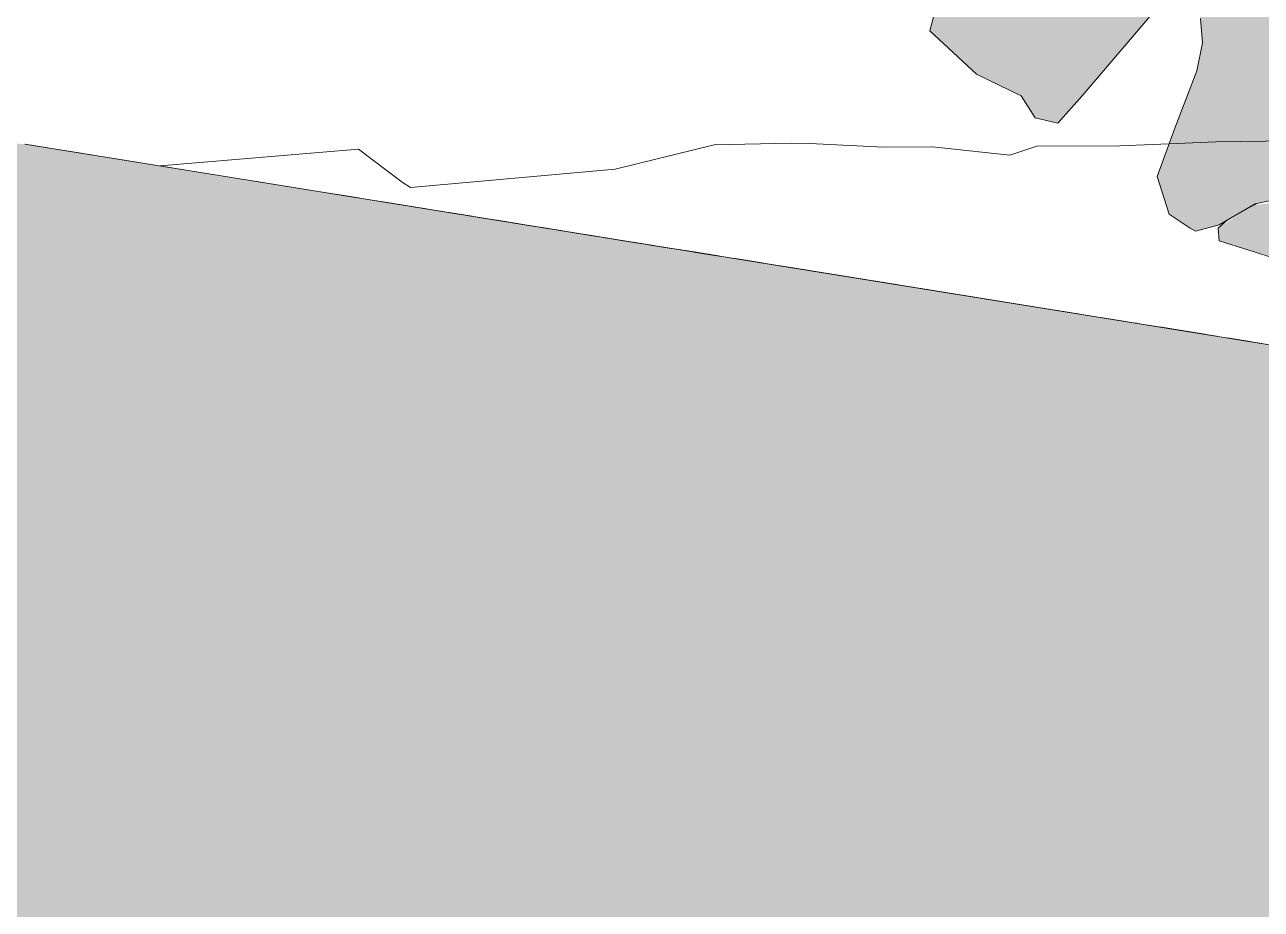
# Model space of a CAD drawing. Header units: metres. Extents: x -490 to 202, y -217 to 332.
# Drawn here: x -46.32 to -40.95, y 4.99 to 8.84 of the extents above; entities that cross this region are included whole.
import ezdxf

# ---------------------------------------------------------------- set-up
doc = ezdxf.new("R2010")
doc.units = ezdxf.units.M
doc.linetypes.add('0-2', pattern=[0.00106, 0.00053, -0.00053])
doc.layers.add('1 arbol_dwg', color=8, linetype='Continuous', lineweight=9, true_color=0x767676)
doc.layers.add('C-TOPO-MAJR', color=66, linetype='Continuous', lineweight=18, true_color=0x647b04)
for name, color, linetype, lineweight in [('A-DETL-GENF', 7, 'Continuous', 9), ('A-DETL-THIN', 7, 'Continuous', 9), ('C-TOPO', 7, '0-2', 9)]:
    doc.layers.add(name, color=color, linetype=linetype, lineweight=lineweight)

# ---------------------------------------------------------------- blocks, each defined once
blk = doc.blocks.new('1 arbol_dwg-V109-PLANTA DE MURO PERIMETRAL')
at = {"layer": 'A-DETL-GENF', "true_color": 0x4f7f3f, "transparency": 33554483}
h = blk.add_hatch(color=87, dxfattribs=at)
h.paths.add_polyline_path([(-2.9959, 1.7353), (-2.6313, 1.7538), (-2.2801, 1.8101), (-1.935, 1.9067), (-1.8881, 1.9334), (-1.5926, 2.1464), (-1.5028, 2.1259), (-1.3912, 2.132), (-1.2448, 2.2207), (-1.1529, 2.43), (-1.1286, 2.8007), (-1.0961, 2.8211), (-1.0513, 2.7946), (-0.8564, 2.5984), (-0.7055, 2.601), (-0.6445, 2.7575), (-0.6173, 2.7886), (-0.4998, 2.8561), (-0.3192, 2.9842), (-0.148, 3.2129), (-0.0052, 3.6578), (-0.1793, 3.943), (-0.1427, 3.9761), (-0.1077, 3.9881), (-5.0921, 4.5994), (-5.0045, 4.4189), (-5.0153, 4.3122), (-5.0662, 4.1879), (-5.1705, 3.965), (-5.1632, 3.9283), (-5.0928, 3.8751), (-5.0074, 3.8754), (-4.8241, 3.721), (-4.7307, 3.7448), (-4.6435, 3.8374), (-4.5875, 3.8488), (-4.5095, 3.8206), (-4.446, 3.7742), (-4.3662, 3.6955), (-4.3164, 3.6016), (-4.2292, 3.2232), (-4.1247, 3.0853), (-4.0297, 3.0399), (-4.0098, 2.9699), (-4.2365, 2.8198), (-4.2623, 2.7963), (-4.2789, 2.5909), (-4.1202, 2.3457), (-4.1318, 2.3209), (-4.096, 2.2577), (-4.1293, 2.2254), (-4.306, 2.2078), (-4.4849, 2.1857), (-4.512, 2.1753), (-4.6464, 2.0853), (-4.6425, 2.0296), (-4.1674, 1.8887), (-3.8196, 1.8128), (-3.3498, 1.7518), (-3.0009, 1.7354)])
h.paths.add_polyline_path([(0.2247, 4.0985), (0.2521, 4.1075), (0.3527, 4.1876), (0.4149, 4.2823), (0.3976, 4.5067), (0.2698, 4.7494), (0.2702, 4.8605), (0.3076, 4.9547), (0.3726, 5.0136), (0.5181, 5.0987), (0.5896, 5.1941), (0.5977, 5.3292), (0.5791, 5.688), (0.5277, 5.9481), (0.3519, 6.1201), (-0.2074, 6.3087), (-0.2289, 6.3473), (-0.2037, 6.3773), (-0.0839, 6.4388), (0.1801, 6.5473), (0.1608, 6.6334), (-0.0504, 6.7062), (-0.072, 6.7644), (-0.1636, 6.9763), (-0.3448, 7.1878), (-0.8945, 7.5401), (-0.963, 7.5135), (-0.9437, 7.394), (-0.8932, 7.2025), (-0.9789, 6.8774), (-0.998, 6.3498), (-1.0225, 6.3395), (-1.0859, 6.3587), (-1.1818, 6.44), (-1.2714, 6.5724), (-1.5002, 6.9643), (-1.5489, 6.9861), (-1.6301, 6.9371), (-1.6716, 6.7936), (-1.7114, 6.8321), (-1.8034, 6.9488), (-1.8372, 6.9313), (-1.9273, 6.7545), (-1.9982, 6.6692), (-2.1013, 6.6154), (-2.1675, 6.6159), (-2.202, 6.6532), (-2.1999, 6.7545), (-2.1865, 6.87), (-2.215, 6.9075), (-2.2677, 6.8987), (-2.5442, 6.7936), (-2.9825, 6.8481), (-3.3784, 6.8308), (-3.6081, 6.9621), (-3.7505, 7.0118), (-3.9259, 7.1241), (-3.9952, 7.0843), (-3.9792, 6.9966), (-3.8584, 6.8259), (-3.8623, 6.7545), (-3.8978, 6.7182), (-3.9416, 6.7272), (-4.0879, 6.8199), (-4.1967, 6.7545), (-4.3076, 6.61), (-4.4604, 6.3793), (-4.5128, 6.3333), (-4.5887, 6.2206), (-4.594, 6.1261), (-4.4998, 6.0315), (-4.4179, 6.0064), (-4.2704, 5.8091), (-4.1986, 5.6828), (-4.2322, 5.6353), (-4.4731, 5.3606), (-4.5471, 5.3359), (-4.7488, 5.3412), (-4.7792, 5.2461), (-4.705, 5.1023), (-4.6785, 4.9671), (-4.6897, 4.834), (-4.7373, 4.7464), (-4.7778, 4.74), (-4.8376, 4.801), (-4.9719, 4.9577), (-5.0489, 4.9368), (-5.1013, 4.7516), (0.0689, 4.1176)])
at = {"layer": 'A-DETL-GENF', "true_color": 0x2f4c26, "transparency": 33554483}
blk.add_hatch(color=89, dxfattribs=at).paths.add_polyline_path([(-4.7444, 2.0725), (-4.6425, 2.1001), (-4.4849, 2.191), (-4.3694, 2.216), (-4.1674, 2.2452), (-4.1162, 2.3541), (-4.306, 2.633), (-4.3161, 2.7057), (-4.2855, 2.7753), (-4.0926, 2.9482), (-4.1045, 3.0703), (-4.236, 3.1685), (-4.2807, 3.2475), (-4.2964, 3.3629), (-4.3164, 3.6016), (-4.3662, 3.6955), (-4.4651, 3.791), (-4.5319, 3.8247), (-4.7053, 3.7742), (-4.8113, 3.6519), (-4.8241, 3.6685), (-4.9757, 3.7512), (-5.0311, 3.73), (-5.1718, 3.5757), (-5.2514, 3.4802), (-5.3241, 3.454), (-5.3775, 3.4782), (-5.5579, 3.643), (-5.6856, 3.5634), (-5.6892, 3.4434), (-5.682, 3.2091), (-5.7286, 3.1505), (-5.8726, 3.0483), (-5.899, 2.9424), (-5.697, 2.7539), (-5.5031, 2.6598), (-5.4415, 2.5651), (-5.3437, 2.5418), (-5.1718, 2.7374), (-4.8835, 3.0754), (-4.8146, 3.093), (-4.7568, 3.0593), (-4.7225, 2.9971), (-4.7144, 2.8912), (-4.7393, 2.7692), (-4.9121, 2.3094), (-4.8587, 2.1462), (-4.7682, 2.0853)])
at = {"layer": 'A-DETL-THIN', "color": 76, "true_color": 0x3f7f00}
blk.add_line((-4.4768, 2.1927), (-4.512, 2.1753), dxfattribs=at)
at = {"layer": 'A-DETL-THIN', "color": 76, "true_color": 0x3f7f00, "flags": 128}
for points in [[(-4.6063, 2.1209), (-4.6464, 2.0853), (-4.6425, 2.0296), (-4.2558, 1.9081)], [(-4.7225, 2.9971), (-4.7144, 2.8912), (-4.7393, 2.7692), (-4.8354, 2.5194), (-4.9121, 2.3094), (-4.8587, 2.1462), (-4.7682, 2.0853), (-4.7444, 2.0725), (-4.6425, 2.1001), (-4.4849, 2.191), (-4.3694, 2.216)], [(-5.8726, 3.0483), (-5.899, 2.9424), (-5.697, 2.7539), (-5.5031, 2.6598), (-5.4415, 2.5651), (-5.3437, 2.5418), (-5.2381, 2.6598), (-4.8835, 3.0754)]]:
    blk.add_lwpolyline(points, dxfattribs=at)

msp = doc.modelspace()

# ---------------------------------------------------------------- hatches: boundary and pattern name
at = {"layer": 'A-DETL-GENF', "true_color": 0xd2c9aa}
msp.add_hatch(color=9, dxfattribs=at).paths.add_polyline_path([(-344.8356, -34.6589), (-342.1635, -33.6688), (-340.3945, -33.0499), (-337.6735, -32.2879), (-318.3105, -29.5029), (-298.5345, -26.0369), (-277.9475, -22.8549), (-255.3225, -18.8059), (-236.5504, -15.8278), (-218.6645, -12.8389), (-199.6635, -9.9339), (-182.3395, -6.8679), (-166.6591, -4.3672), (-150.1465, -1.7749), (-130.5825, -0.4439), (-119.6775, 1.2241), (-104.8322, 1.7444), (-96.0495, 2.4351), (-87.2875, 3.2541), (-75.4175, 3.3071), (-64.9035, 4.8241), (-46.5285, 3.6381), (-27.2825, 0.8531), (-7.5995, -3.1119), (11.0145, -8.3699), (32.2623, -13.8644), (43.3485, -16.6979), (64.1245, -17.3449), (80.9985, -17.0249), (98.5515, -17.3349), (118.3615, -17.3859), (116.5605, -12.2759), (98.2815, -12.8529), (81.1545, -13.1389), (63.7605, -12.9869), (43.8855, -11.3389), (30.4067, -7.2161), (12.8145, -3.2039), (-6.6455, 2.0741), (-26.8765, 5.1858), (-46.3235, 8.3191), (-65.2405, 9.8961), (-76.1235, 8.8381), (-87.97, 8.7246), (-96.8025, 8.2071), (-105.2445, 8.1431), (-120.3995, 6.5581), (-131.6255, 4.7371), (-150.7705, 2.6761), (-168.3775, -0.1439), (-182.9415, -2.3179), (-200.6785, -4.9299), (-207.2375, -6.5779), (-219.2815, -8.0779), (-238.3025, -10.7549), (-255.9905, -14.0139), (-279.5605, -17.4334), (-299.7015, -20.5459), (-319.5905, -23.2589), (-339.0205, -25.3359), (-345.5685, -24.3549), (-350.8059, -25.1682), (-346.8452, -31.4644)])

# ---------------------------------------------------------------- linework, layer by layer
at = {"layer": 'A-DETL-THIN'}
msp.add_line((-26.7295, 5.1621), (-46.3235, 8.3191), dxfattribs=at)
at = {"layer": 'C-TOPO', "color": 250, "true_color": 0x2a3024}
for p, q in [((-45.0378, 8.112), (-46.3235, 8.3191)), ((-26.7295, 5.1621), (-46.3235, 8.3191)), ((-44.6754, 8.0536), (-45.0378, 8.112)), ((-43.4416, 7.8548), (-44.6754, 8.0536)), ((-42.9126, 7.7696), (-43.4416, 7.8548)), ((-41.5043, 7.5427), (-42.9126, 7.7696)), ((-40.7874, 7.4272), (-41.2923, 7.5085))]:
    msp.add_line(p, q, dxfattribs=at)
at = {"layer": 'C-TOPO', "color": 253, "true_color": 0xaeb2ac}
for p, q in [((-45.0378, 8.112), (-44.6754, 8.0536)), ((-44.6754, 8.0536), (-43.4416, 7.8548)), ((-43.4416, 7.8548), (-43.0053, 7.7845)), ((-42.9126, 7.7696), (-41.5043, 7.5427)), ((-41.2923, 7.5085), (-40.7874, 7.4272))]:
    msp.add_line(p, q, dxfattribs=at)
at = {"layer": 'C-TOPO', "color": 250, "true_color": 0x161913}
for p, q in [((-44.6754, 8.0536), (-45.0378, 8.112)), ((-43.4416, 7.8548), (-44.6754, 8.0536)), ((-43.0053, 7.7845), (-43.4416, 7.8548)), ((-41.5043, 7.5427), (-42.9126, 7.7696)), ((-41.2923, 7.5085), (-41.5043, 7.5427)), ((-40.7874, 7.4272), (-41.2923, 7.5085))]:
    msp.add_line(p, q, dxfattribs=at)
at = {"layer": 'C-TOPO', "color": 253, "true_color": 0xaaaaaa}
msp.add_line((-41.5043, 7.5427), (-41.2923, 7.5085), dxfattribs=at)
at = {"layer": 'C-TOPO'}
msp.add_line((-41.2923, 7.5085), (-41.5043, 7.5427), dxfattribs=at)
at = {"layer": 'C-TOPO-MAJR', "color": 9, "true_color": 0xcbd3ab}
for p, q in [((-41.3493, 8.3209), (-41.5626, 8.3125)), ((-43.7564, 8.2106), (-44.6464, 8.1307)), ((-44.6464, 8.1307), (-44.6827, 8.1534))]:
    msp.add_line(p, q, dxfattribs=at)
at = {"layer": 'C-TOPO-MAJR', "color": 9, "true_color": 0xcbd3ab, "flags": 128}
for points in [[(-40.8218, 8.3344), (-41.1454, 8.329), (-41.3493, 8.3209)], [(-44.6827, 8.1534), (-44.8724, 8.2969), (-45.7351, 8.2243)], [(-42.5906, 8.306), (-42.9101, 8.3222), (-42.9914, 8.323), (-43.3264, 8.317), (-43.7564, 8.2106)], [(-42.041, 8.2717), (-42.3776, 8.3075), (-42.5906, 8.306)], [(-41.5626, 8.3125), (-41.9233, 8.3104), (-42.041, 8.2717)]]:
    msp.add_lwpolyline(points, dxfattribs=at)

# ---------------------------------------------------------------- block references
at = {"layer": '1 arbol_dwg', "color": 76, "true_color": 0x3f7f00}
msp.add_blockref('1 arbol_dwg-V109-PLANTA DE MURO PERIMETRAL', (-36.4894, 5.8689), dxfattribs=at)

doc.saveas('drawing.dxf')
